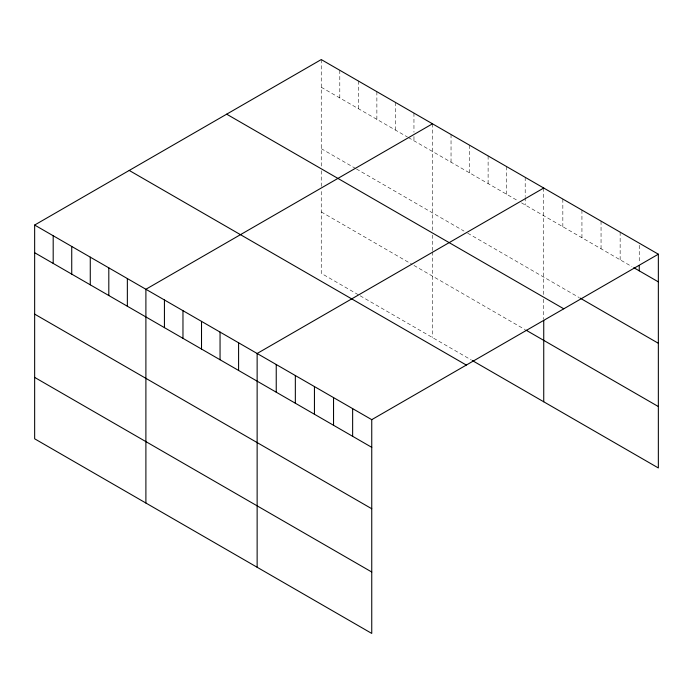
<?xml version="1.0" encoding="UTF-8"?>
<svg xmlns="http://www.w3.org/2000/svg" width="693" height="693" viewBox="0 0 693 693"><rect width="100%" height="100%" fill="white"/><g stroke="black" fill="none" stroke-linecap="round" stroke-linejoin="round"><path stroke-width="0.52" stroke-dasharray="3.46 2.6" d="M321.249 59.572L321.249 166.58M321.249 87.249L407.467 137.023M408.394 137.56L517.784 200.71M521.491 202.85L631.973 266.64M321.249 148.657L355.552 168.46M356.479 168.997L464.015 231.081M467.723 233.22L579.209 297.592M321.249 211.928L412.101 264.38M413.955 265.445L525.199 329.669M358.333 294.742L321.249 273.337L321.249 190.835M360.187 295.816L471.431 360.039M639.249 245.296L639.249 263.392M620.148 232.138L620.148 259.814M601.048 221.11L601.048 248.787M581.938 210.083L581.938 237.751M562.837 199.056L562.837 226.724M543.736 188.028L543.736 295.036M543.736 299.255L543.736 319.282M525.199 177.321L525.199 196.483M525.199 197.54L525.199 204.989M506.652 166.615L506.652 194.291M488.115 155.916L488.115 183.584M469.577 145.209L469.577 172.878M451.039 134.503L451.039 162.179M432.493 123.804L432.493 230.804M432.493 235.022L432.493 250.84M432.493 251.897L432.493 337.56M413.955 113.098L413.955 132.25M413.955 136.512L413.955 140.766M395.417 102.391L395.417 130.067M376.871 91.684L376.871 119.361M358.333 80.986L358.333 108.654M339.795 70.279L339.795 97.947M321.249 170.799L321.249 186.616"/><path stroke-width="1.04" d="M34.65 225.043L371.751 419.663L371.751 633.428L34.65 438.799L34.65 225.043L321.249 59.572L658.35 254.201L658.35 467.957L472.357 360.577M432.493 123.804L145.894 289.267L145.894 503.031M543.736 188.028L257.138 353.491L257.138 567.255M371.751 419.663L658.35 254.201M633.792 267.689L658.35 281.869M580.119 298.111L658.35 343.278M226.672 114.18L563.773 308.801M526.126 330.206L658.35 406.548M129.227 170.443L466.328 365.064M34.65 252.711L371.751 447.34M34.65 314.128L371.751 508.749M34.65 377.39L371.751 572.02M639.249 265.523L639.249 270.842M543.736 320.339L543.736 401.784M352.642 408.636L352.642 436.304M333.541 397.609L333.541 425.277M314.44 386.581L314.44 414.249M295.339 375.554L295.339 403.222M276.238 364.527L276.238 392.195M238.591 342.792L238.591 370.46M220.053 332.086L220.053 359.754M201.516 321.379L201.516 349.055M182.969 310.681L182.969 338.349M164.432 299.974L164.432 327.642M127.356 278.569L127.356 306.237M108.81 267.862L108.81 295.53M90.272 257.155L90.272 284.832M71.734 246.448L71.734 274.125M53.188 235.75L53.188 263.418"/></g></svg>
